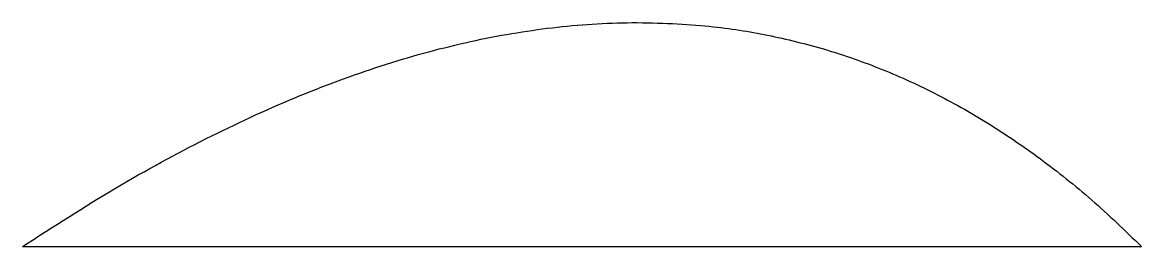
# Model space of a CAD drawing. Header units: inches. Extents: x 0 to 50, y 0 to 10.
import ezdxf

# ---------------------------------------------------------------- set-up
doc = ezdxf.new("R2010")
doc.units = ezdxf.units.IN
doc.header["$MEASUREMENT"] = 0
doc.layers.get('0').update_dxf_attribs({"lineweight": 25, "true_color": 0xffffff})

msp = doc.modelspace()

# ---------------------------------------------------------------- linework, layer by layer
at = {"linetype": 'Continuous'}
msp.add_line((0, 0), (50, 0), dxfattribs=at)
msp.add_open_spline([(0, 0), (30, 20), (50, 0)], degree=2, dxfattribs=at)

doc.saveas('drawing.dxf')
